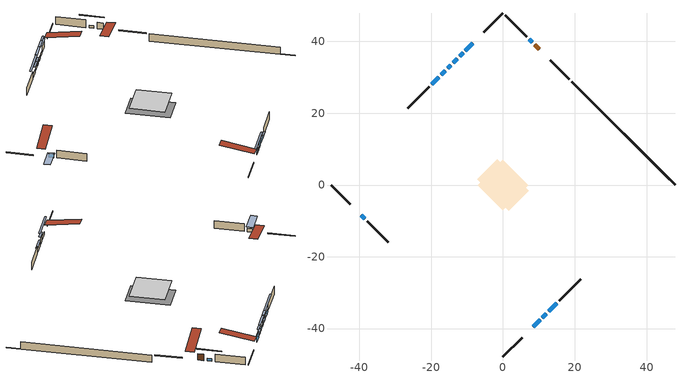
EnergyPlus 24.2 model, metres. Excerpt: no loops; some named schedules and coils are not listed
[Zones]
conditioned space
 floor adiabatic (AdiabaticFloorConstruction): -7,0 0,7 7,0 0,-7 z0.67
 floor foundation (Slab1 construction): -7.19,1.64 -1.64,7.19 7.19,-1.64 1.64,-7.19 z-1.66
 wall outside (RimJoist1 construction): 0,-47.93 5.39,-42.54 / -47.93,0 -42.54,-5.39 / 0,47.93 -5.39,42.54 / 18.5,29.43 13.11,34.83 z0.67:0.97
 wall outside (AdiabaticWallConstruction 1): 10.04,37.89 8.85,39.09 z0.67:2.7
 wall outside (AdiabaticWallConstruction): -8.46,39.47 -10.45,37.48 z0.67:2.52; -11.11,36.82 -12.04,35.89 / -12.7,35.23 -13.85,34.08 / 8.46,-39.47 10.33,-37.6 / 8.19,39.74 7.26,40.68 / -17.9,30.03 -19.9,28.03 z0.67:1.56; -14.51,33.43 -15.44,32.49 / -16.1,31.83 -17.25,30.68 / 12.72,-35.21 15.02,-32.91 z0.67:1.69; 10.98,-36.95 12.06,-35.87 z0.67:2.8; -39.47,-8.46 -38.54,-9.39 z0.67:1.84
 wall outside (Wall1 construction): 15.67,-32.26 21.61,-26.32 / -37.88,-10.05 -31.94,-15.99 / -20.55,27.38 -26.5,21.44 / 6.6,41.33 0.66,47.27 z0.67:3.11
 wall foundation (FoundationWall1 construction): 19.16,28.77,-1.66 19.16,28.77,0.67 45.05,2.88,0.67 45.05,2.88,-1.46 47.93,0,-1.46 47.93,0,-1.66
 window (WindowConstruction): -8.46,39.47 -10.45,37.48 z0.67:2.52
 window (WindowConstruction 8): -11.11,36.82 -12.04,35.89 z0.67:1.56
 window (WindowConstruction 9): -12.7,35.23 -13.85,34.08 z0.67:1.56
 window (WindowConstruction 10): 8.46,-39.47 10.33,-37.6 z0.67:1.56
 window (WindowConstruction 1): -14.51,33.42 -15.44,32.49 z0.67:1.68
 window (WindowConstruction 2): -16.1,31.83 -17.25,30.69 z0.67:1.68
 window (WindowConstruction 3): 10.98,-36.95 12.06,-35.87 z0.67:2.8
 window (WindowConstruction 4): 12.72,-35.21 15.02,-32.92 z0.67:1.68
 window (WindowConstruction 5): -39.47,-8.46 -38.54,-9.39 z0.67:1.84
 window (WindowConstruction 6): 8.19,39.74 7.26,40.67 z0.67:1.56
 window (WindowConstruction 7): -17.9,30.03 -19.9,28.03 z0.67:1.56
 door (Door): 10.04,37.89 8.85,39.08 z0.67:2.7
 ceiling adiabatic (AdiabaticFloorConstruction): 0,-7 7,0 0,7 -7,0 z0.67
 roof outside (Roof1 construction): 7.8,-40.13,3.11 0.89,-33.21,4.74 -0.86,-34.97,4.74 6.05,-41.88,3.11; -40.13,-7.8,3.11 -33.21,-0.89,4.74 -34.97,0.86,4.74 -41.88,-6.05,3.11; -7.8,40.13,3.11 -0.89,33.21,4.74 0.86,34.97,4.74 -6.05,41.88,3.11; 10.7,37.23,3.11 3.78,30.32,4.74 5.54,28.57,4.74 12.45,35.48,3.11
shading: -10.78,37.15 -8.14,39.8 -8.46,40.12 -11.11,37.48 z2.98; -14.14,33.79 -9.01,38.92 -9.34,39.24 -14.47,34.11 z4.53; -15.95,31.98 -10.6,37.33 -10.93,37.65 -16.27,32.31 z4.53; 12.43,-35.51 6.36,-41.57 6.69,-41.9 12.75,-35.83 z4.53; -15.77,32.17 -14.18,33.75 -14.51,34.08 -16.09,32.49 z2.15; -17.57,30.36 -15.77,32.16 -16.1,32.49 -17.9,30.69 z2.15; 12.39,-35.54 10.66,-37.27 10.98,-37.6 12.71,-35.87 z3.26; 15.34,-32.59 12.39,-35.54 12.72,-35.86 15.67,-32.92 z2.15; -38.33,-9.6 -39.68,-8.25 -43.99,-12.56 -42.64,-13.92 z2.14; 5.26,42.67 10.18,37.75 10.51,38.07 5.59,42.99 z4.38; -22,25.94 -15.8,32.13 -16.13,32.45 -22.32,26.26 z4.53
[Building]
Building 1: Terrain=Suburbs
[Site:Location]
Mont Joli AP_QC: Latitude {deg}=48.61; Longitude {deg}=-68.21; Time Zone {hr}=-5; Elevation {m}=52; Keep Site Location Information=Yes
[Site:GroundTemperature:Shallow]
-0.843868, -3.04892, -3.2255, -2.1791, 2.02165, 6.20283, 9.82768, 12.1239, 12.319, 10.4514, 6.91898, 2.86606
[Site:WaterMainsTemperature]
Calculation Method=Schedule; Temperature Schedule=mains temperature schedule
[Material] Roughness=Rough; Thermal Absorptance=0.9
Name | Thickness {m} | Conductivity {W/m-K} | Density {kg/m3} | Specific Heat {J/kg-K} | Solar Absorptance | Visible Absorptance
asphalt or fiberglass shingles | 0.00635 | 0.162714 | 1121.4 | 1465.45 | 0.4 | 0.4
concrete 4.0 in. | 0.1016 | 1.803125 | 2242.8 | 837.4 | 0.7 | 0.7
concrete 8.0 in. | 0.2032 | 1.803125 | 2242.8 | 837.4 | 0.7 | 0.7
door material | 0.04445 | 0.0451087 | 512.64 | 1214.23 | 0.7 | 0.7
exterior vertical ins | 0.00208758 | 0.029427 | 32.04 | 1214.23 | 0.7 | 0.7
floor covering | 0.0127 | 0.0433444 | 54.468 | 1339.84 | 0.6 | 0.6
floor rigid ins; wall rigid ins | 0.512978 | 0.029427 | 32.04 | 1214.23 | 0.7 | 0.7
floor stud and cavity | 0.1397 | 1.75129 | 37.0049 | 1207.88 | 0.7 | 0.7
furniture material conditioned space 1 | 0.1524 | 0.115458 | 640.8 | 1214.23 | 0.6 | 0.6
gypsum board | 0.0127 | 0.160291 | 801 | 837.4 | 0.6 | 0.6
gypsum board 1 | 0.0127 | 0.160291 | 801 | 837.4 | 0.7 | 0.7
osb sheathing 0.5 in. | 0.0127 | 0.115458 | 512.64 | 1214.23 | 0.7 | 0.7
osb sheathing 0.75 in. | 0.01905 | 0.115458 | 512.64 | 1214.23 | 0.7 | 0.7
osb sheathing 2.0 in. | 0.0508 | 0.115458 | 512.64 | 1214.23 | 0.7 | 0.7
rim joist rigid ins | 0.051816 | 0.029427 | 32.04 | 1214.23 | 0.7 | 0.7
rim joist stud and cavity | 0.0508 | 0.0346513 | 125.044 | 1163.47 | 0.6 | 0.6
roof rigid ins | 0.103632 | 0.029427 | 32.04 | 1214.23 | 0.7 | 0.7
roof stud and cavity | 0.2032 | 0.289179 | 78.34581 | 1123.46 | 0.7 | 0.7
wall stud and cavity | 0.1397 | 0.0728542 | 139.0536 | 1170.24 | 0.7 | 0.7
wall stud and cavity 1 | 0.0889 | 0.380278 | 52.3479 | 1209.89 | 0.7 | 0.7
wall stud and cavity 2 | 0.0889 | 0.391764 | 83.0341 | 1211.67 | 0.7 | 0.7
wood siding | 0.0254 | 0.102417 | 544.68 | 1172.36 | 0.4 | 0.4
wood siding 1; wood siding 2; wood siding 3 | 0.0254 | 0.102417 | 544.68 | 1172.36 | 0.7 | 0.7
[WindowMaterial:SimpleGlazingSystem]
Name | U-Factor {W/m2-K} | Solar Heat Gain Coefficient
WindowMaterial | 2.79698 | 0.67
WindowMaterial 1 | 2.78449 | 0.59
WindowMaterial 2 | 2.78619 | 0.6
WindowMaterial 3 | 2.79414 | 0.65
WindowMaterial 4 | 2.78222 | 0.58
WindowMaterial 5 | 2.78847 | 0.61
[Construction]
AdiabaticFloorConstruction: floor stud and cavity, floor rigid ins, osb sheathing 0.75 in., floor covering
AdiabaticWallConstruction: wood siding 2, wall rigid ins, wall stud and cavity 1, gypsum board
AdiabaticWallConstruction 1: wood siding 3, wall rigid ins, wall stud and cavity 1, gypsum board
Door: door material
FoundationWall1 construction: concrete 8.0 in., gypsum board 1
furniture construction conditioned space 1: furniture material conditioned space 1
PartitionWallConstruction: gypsum board, wall stud and cavity 2, gypsum board
RimJoist1 construction: wood siding 1, rim joist rigid ins, osb sheathing 2.0 in., rim joist stud and cavity
Roof1 construction: asphalt or fiberglass shingles, roof rigid ins, osb sheathing 0.75 in., roof stud and cavity, gypsum board
Slab1 construction: concrete 4.0 in.
Wall1 construction: wood siding, osb sheathing 0.5 in., wall stud and cavity, gypsum board
WindowConstruction: WindowMaterial
WindowConstruction 1; WindowConstruction 9: WindowMaterial 1
WindowConstruction 10; WindowConstruction 6; WindowConstruction 8: WindowMaterial 4
WindowConstruction 2; WindowConstruction 4; WindowConstruction 5: WindowMaterial 2
WindowConstruction 3: WindowMaterial 3
WindowConstruction 7: WindowMaterial 5
[Zone]
conditioned space: Multiplier=1; Volume {m3}=496.8; Part of Total Floor Area=Yes
[Space]
conditioned space 1: Zone=conditioned space; Volume {m3}=496.8
[SurfaceProperty:ExposedFoundationPerimeter]
Slab1: Exposed Perimeter Calculation Method=TotalExposedPerimeter; Total Exposed Perimeter {m}=40.692
[InternalMass] Zone or ZoneList=conditioned space; Space or SpaceList=conditioned space 1
Name | Construction | Surface Area {m2}
furniture mass conditioned space 1 | furniture construction conditioned space 1 | 78.48
partition wall mass | PartitionWallConstruction | 196.2
[Lights]
interior lighting: Zone or ZoneList or Space or SpaceList=conditioned space 1; Schedule=interior lighting schedule; Design Level Calculation Method=LightingLevel; Lighting Level {W}=343.2; Return Air Fraction=0; Fraction Radiant=0.6; Fraction Visible=0.2; Fraction Replaceable=1
[People]
occupants: Zone or ZoneList or Space or SpaceList=conditioned space 1; Number of People Schedule=occupants schedule; Number of People Calculation Method=People; Number of People=3; Fraction Radiant=0.314171; Sensible Heat Fraction=0.56303; Activity Level Schedule=occupants activity schedule; Carbon Dioxide Generation Rate {m3/s-W}=0; Enable ASHRAE 55 Comfort Warnings=No; Mean Radiant Temperature Calculation Type=EnclosureAveraged
[ElectricEquipment] Zone or ZoneList or Space or SpaceList=conditioned space 1; Design Level Calculation Method=EquipmentLevel
Name | Schedule | Design Level {W} | Fraction Latent | Fraction Radiant | Fraction Lost
clothes dryer | clothes dryer schedule | 140.772 | 0.015 | 0.081 | 0.85
clothes washer | clothes washer schedule | 32.1985 | 0.03 | 0.162 | 0.7
cooking range | cooking range schedule | 215.147 | 0.08 | 0.432 | 0.2
dishwasher | dishwasher schedule | 66.8632 | 0.3 | 0.18 | 0.4
fridge | fridge schedule | 72.9452 | 0 | 0.6 | 0
mech vent house fan | mech vent house fan schedule | 0.95 | 0 | 0 | 1
mech vent house fan cfis | mech vent house fan cfis schedule | 0 | 0 | 0 | 0
mech vent range fan 0 | mech vent range fan 0 schedule | 57 | 0 | 0 | 1
misc plug loads | misc plug loads schedule | 494.7 | 0.045 | 0.513 | 0.1
whole house fan | Always On Discrete | 0 | 0 | 0 | 1
[OtherEquipment] Zone or ZoneList or Space or SpaceList=conditioned space 1; Design Level Calculation Method=EquipmentLevel
Name | Fuel Type | Schedule | Design Level {W} | Fraction Latent | Fraction Radiant | Fraction Lost
clothes dryer 1 | Electricity | clothes dryer schedule | 0 | 0.015 | 0.081 | 0.85
cooking range 1 | Electricity | cooking range schedule | 0 | 0.08 | 0.432 | 0.2
general water use latent | None | general water use schedule | 62.594 | 1 | 0 | 0
general water use sensible | None | general water use schedule | -61.6891 | 0 | 0.6 | 0
mech vent house fan latent load | None | Always On Discrete | 0 | 1 | 0 | 0
mech vent house fan sensible load | None | Always On Discrete | 0 | 0 | 0 | 0
water heater energy adjustment1 | Electricity | Always On Discrete | 0.01 | 0 | 0 | 1
[ZoneInfiltration:DesignFlowRate] Zone or ZoneList or Space or SpaceList=conditioned space 1; Schedule=Always On Discrete; Design Flow Rate Calculation Method=Flow/Zone; Design Flow Rate {m3/s}=0
infil flow; natural vent flow; whole house fan flow
[ZoneControl:Thermostat]
conditioned space Thermostat: Zone or ZoneList=conditioned space; Control Type Schedule=conditioned space Thermostat Schedule; Control 1=conditioned space temperature setpoint; Temperature Difference Between Cutout And Setpoint {deltaC}=0
[ThermostatSetpoint:DualSetpoint]
conditioned space temperature setpoint: Heating Setpoint Temperature Schedule=heating setpoint; Cooling Setpoint Temperature Schedule=cooling setpoint
[AirLoopHVAC:UnitarySystem]
unit heater unitary system: Control Type=Load; Controlling Zone or Thermostat Location=conditioned space; Dehumidification Control Type=None; Availability Schedule=Always On Discrete; Supply Fan=unit heater supply fan; Fan Placement=BlowThrough; Supply Air Fan Operating Mode Schedule=unit heater auto fan schedule; Heating Coil=unit heater htg coil; DX Heating Coil Sizing Ratio=1; Use DOAS DX Cooling Coil=No; Minimum Supply Air Temperature {C}=2; Latent Load Control=SensibleOnlyLoadControl; Cooling Supply Air Flow Rate Method=None; Heating Supply Air Flow Rate Method=SupplyAirFlowRate; Heating Supply Air Flow Rate {m3/s}=0.00141584; No Load Supply Air Flow Rate Method=SupplyAirFlowRate; No Load Supply Air Flow Rate {m3/s}=0; No Load Supply Air Flow Rate Control Set To Low Speed=Yes; Maximum Supply Air Temperature {C}=48.8889; Maximum Outdoor Dry-Bulb Temperature for Supplemental Heater Operation {C}=21; Ancillary On-Cycle Electric Power {W}=0; Ancillary Off-Cycle Electric Power {W}=0
[Zone equipment]
conditioned space: electric baseboard, unit heater unitary system
[Foundation:Kiva]
Foundation Kiva 1: Initial Indoor Air Temperature {C}=18; Wall Height Above Grade {m}=0.670011; Wall Depth Below Slab {m}=0.2032; Custom Block Material Name 1=exterior vertical ins; Custom Block Depth 1 {m}=2.33001; Custom Block X Position 1 {m}=0.2159; Custom Block Z Position 1 {m}=0
[Foundation:Kiva:Settings]
Soil Conductivity {W/m-K}=0.849921; Soil Density {kg/m3}=1842.3; Soil Specific Heat {J/kg-K}=418.7; Ground Solar Absorptivity=0.9; Ground Thermal Absorptivity=0.9; Ground Surface Roughness {m}=0.03; Far-Field Width {m}=40; Deep-Ground Boundary Condition=ZeroFlux; Deep-Ground Depth {m}=40; Minimum Cell Dimension {m}=0.2; Maximum Cell Growth Coefficient=3; Simulation Timestep=Timestep
[Exterior:Lights]
exterior lighting: Schedule=exterior lighting schedule; Design Level {W}=75.6
[EnergyManagementSystem:Sensor] Output:Variable or Output:Meter Index Key=conditioned space
Name | Output:Variable or Output:Meter
conditioned_space_clg_unmet_s | Zone Cooling Setpoint Not Met Time
conditioned_space_htg_unmet_s | Zone Heating Setpoint Not Met Time
fridge_tin_s; tin_s; tin_s_1 | Zone Mean Air Temperature
tout_s | Zone Outdoor Air Drybulb Temperature
win_s | Zone Air Humidity Ratio
[Schedule:Week:Daily]
interior lighting schedule Week Rule - Jan1-Jan27: interior lighting schedule day, interior lighting schedule day, interior lighting schedule day, interior lighting schedule day, interior lighting schedule day, interior lighting schedule day, interior lighting schedule day, interior lighting schedule default day, interior lighting schedule default day, interior lighting schedule default day, interior lighting schedule default day, interior lighting schedule default day
interior lighting schedule Week Rule - Jan28-Feb3: interior lighting schedule day, interior lighting schedule day, interior lighting schedule day, interior lighting schedule day, interior lighting schedule day 1, interior lighting schedule day 1, interior lighting schedule day 1, interior lighting schedule default day, interior lighting schedule default day, interior lighting schedule default day, interior lighting schedule default day, interior lighting schedule default day
interior lighting schedule Week Rule - Feb4-Feb24: interior lighting schedule day 1, interior lighting schedule day 1, interior lighting schedule day 1, interior lighting schedule day 1, interior lighting schedule day 1, interior lighting schedule day 1, interior lighting schedule day 1, interior lighting schedule default day, interior lighting schedule default day, interior lighting schedule default day, interior lighting schedule default day, interior lighting schedule default day
interior lighting schedule Week Rule - Feb25-Mar3: interior lighting schedule day 1, interior lighting schedule day 1, interior lighting schedule day 1, interior lighting schedule day 1, interior lighting schedule day 2, interior lighting schedule day 2, interior lighting schedule day 2, interior lighting schedule default day, interior lighting schedule default day, interior lighting schedule default day, interior lighting schedule default day, interior lighting schedule default day
interior lighting schedule Week Rule - Mar4-Mar31: interior lighting schedule day 2, interior lighting schedule day 2, interior lighting schedule day 2, interior lighting schedule day 2, interior lighting schedule day 2, interior lighting schedule day 2, interior lighting schedule day 2, interior lighting schedule default day, interior lighting schedule default day, interior lighting schedule default day, interior lighting schedule default day, interior lighting schedule default day
interior lighting schedule Week Rule - Apr1-Apr28: interior lighting schedule day 3, interior lighting schedule day 3, interior lighting schedule day 3, interior lighting schedule day 3, interior lighting schedule day 3, interior lighting schedule day 3, interior lighting schedule day 3, interior lighting schedule default day, interior lighting schedule default day, interior lighting schedule default day, interior lighting schedule default day, interior lighting schedule default day
interior lighting schedule Week Rule - Apr29-May5: interior lighting schedule day 3, interior lighting schedule day 3, interior lighting schedule day 4, interior lighting schedule day 4, interior lighting schedule day 4, interior lighting schedule day 4, interior lighting schedule day 4, interior lighting schedule default day, interior lighting schedule default day, interior lighting schedule default day, interior lighting schedule default day, interior lighting schedule default day
interior lighting schedule Week Rule - May6-May26: interior lighting schedule day 4, interior lighting schedule day 4, interior lighting schedule day 4, interior lighting schedule day 4, interior lighting schedule day 4, interior lighting schedule day 4, interior lighting schedule day 4, interior lighting schedule default day, interior lighting schedule default day, interior lighting schedule default day, interior lighting schedule default day, interior lighting schedule default day
interior lighting schedule Week Rule - May27-Jun2: interior lighting schedule day 4, interior lighting schedule day 4, interior lighting schedule day 4, interior lighting schedule day 4, interior lighting schedule day 4, interior lighting schedule day 5, interior lighting schedule day 5, interior lighting schedule default day, interior lighting schedule default day, interior lighting schedule default day, interior lighting schedule default day, interior lighting schedule default day
interior lighting schedule Week Rule - Jun3-Jun30: interior lighting schedule day 5, interior lighting schedule day 5, interior lighting schedule day 5, interior lighting schedule day 5, interior lighting schedule day 5, interior lighting schedule day 5, interior lighting schedule day 5, interior lighting schedule default day, interior lighting schedule default day, interior lighting schedule default day, interior lighting schedule default day, interior lighting schedule default day
interior lighting schedule Week Rule - Jul1-Jul28: interior lighting schedule day 6, interior lighting schedule day 6, interior lighting schedule day 6, interior lighting schedule day 6, interior lighting schedule day 6, interior lighting schedule day 6, interior lighting schedule day 6, interior lighting schedule default day, interior lighting schedule default day, interior lighting schedule default day, interior lighting schedule default day, interior lighting schedule default day
interior lighting schedule Week Rule - Jul29-Aug4: interior lighting schedule day 6, interior lighting schedule day 6, interior lighting schedule day 6, interior lighting schedule day 7, interior lighting schedule day 7, interior lighting schedule day 7, interior lighting schedule day 7, interior lighting schedule default day, interior lighting schedule default day, interior lighting schedule default day, interior lighting schedule default day, interior lighting schedule default day
interior lighting schedule Week Rule - Aug5-Aug25: interior lighting schedule day 7, interior lighting schedule day 7, interior lighting schedule day 7, interior lighting schedule day 7, interior lighting schedule day 7, interior lighting schedule day 7, interior lighting schedule day 7, interior lighting schedule default day, interior lighting schedule default day, interior lighting schedule default day, interior lighting schedule default day, interior lighting schedule default day
interior lighting schedule Week Rule - Aug26-Sep1: interior lighting schedule day 7, interior lighting schedule day 7, interior lighting schedule day 7, interior lighting schedule day 7, interior lighting schedule day 7, interior lighting schedule day 7, interior lighting schedule day 8, interior lighting schedule default day, interior lighting schedule default day, interior lighting schedule default day, interior lighting schedule default day, interior lighting schedule default day
interior lighting schedule Week Rule - Sep2-Sep29: interior lighting schedule day 8, interior lighting schedule day 8, interior lighting schedule day 8, interior lighting schedule day 8, interior lighting schedule day 8, interior lighting schedule day 8, interior lighting schedule day 8, interior lighting schedule default day, interior lighting schedule default day, interior lighting schedule default day, interior lighting schedule default day, interior lighting schedule default day
interior lighting schedule Week Rule - Sep30-Oct6: interior lighting schedule day 8, interior lighting schedule day 9, interior lighting schedule day 9, interior lighting schedule day 9, interior lighting schedule day 9, interior lighting schedule day 9, interior lighting schedule day 9, interior lighting schedule default day, interior lighting schedule default day, interior lighting schedule default day, interior lighting schedule default day, interior lighting schedule default day
interior lighting schedule Week Rule - Oct7-Oct27: interior lighting schedule day 9, interior lighting schedule day 9, interior lighting schedule day 9, interior lighting schedule day 9, interior lighting schedule day 9, interior lighting schedule day 9, interior lighting schedule day 9, interior lighting schedule default day, interior lighting schedule default day, interior lighting schedule default day, interior lighting schedule default day, interior lighting schedule default day
interior lighting schedule Week Rule - Oct28-Nov3: interior lighting schedule day 9, interior lighting schedule day 9, interior lighting schedule day 9, interior lighting schedule day 9, interior lighting schedule day 10, interior lighting schedule day 10, interior lighting schedule day 10, interior lighting schedule default day, interior lighting schedule default day, interior lighting schedule default day, interior lighting schedule default day, interior lighting schedule default day
interior lighting schedule Week Rule - Nov4-Nov24: interior lighting schedule day 10, interior lighting schedule day 10, interior lighting schedule day 10, interior lighting schedule day 10, interior lighting schedule day 10, interior lighting schedule day 10, interior lighting schedule day 10, interior lighting schedule default day, interior lighting schedule default day, interior lighting schedule default day, interior lighting schedule default day, interior lighting schedule default day
interior lighting schedule Week Rule - Nov25-Dec1: interior lighting schedule day 10, interior lighting schedule day 10, interior lighting schedule day 10, interior lighting schedule day 10, interior lighting schedule day 10, interior lighting schedule day 10, interior lighting schedule day 11, interior lighting schedule default day, interior lighting schedule default day, interior lighting schedule default day, interior lighting schedule default day, interior lighting schedule default day
interior lighting schedule Week Rule - Dec2-Dec31: interior lighting schedule day 11, interior lighting schedule day 11, interior lighting schedule day 11, interior lighting schedule day 11, interior lighting schedule day 11, interior lighting schedule day 11, interior lighting schedule day 11, interior lighting schedule default day, interior lighting schedule default day, interior lighting schedule default day, interior lighting schedule default day, interior lighting schedule default day
occupants schedule Week Rule - Jan1-Dec31: occupants schedule day, occupants schedule day, occupants schedule day, occupants schedule day, occupants schedule day, occupants schedule day, occupants schedule day, occupants schedule default day, occupants schedule default day, occupants schedule default day, occupants schedule default day, occupants schedule default day
clothes dryer schedule Week Rule - Jan1-Dec31: clothes dryer schedule day, clothes dryer schedule day, clothes dryer schedule day, clothes dryer schedule day, clothes dryer schedule day, clothes dryer schedule day, clothes dryer schedule day, clothes dryer schedule default day, clothes dryer schedule default day, clothes dryer schedule default day, clothes dryer schedule default day, clothes dryer schedule default day
clothes washer schedule Week Rule - Jan1-Dec31: clothes washer schedule day, clothes washer schedule day, clothes washer schedule day, clothes washer schedule day, clothes washer schedule day, clothes washer schedule day, clothes washer schedule day, clothes washer schedule default day, clothes washer schedule default day, clothes washer schedule default day, clothes washer schedule default day, clothes washer schedule default day
cooking range schedule Week Rule - Jan1-Dec31: cooking range schedule day, cooking range schedule day, cooking range schedule day, cooking range schedule day, cooking range schedule day, cooking range schedule day, cooking range schedule day, cooking range schedule default day, cooking range schedule default day, cooking range schedule default day, cooking range schedule default day, cooking range schedule default day
dishwasher schedule Week Rule - Jan1-Dec31: dishwasher schedule day, dishwasher schedule day, dishwasher schedule day, dishwasher schedule day, dishwasher schedule day, dishwasher schedule day, dishwasher schedule day, dishwasher schedule default day, dishwasher schedule default day, dishwasher schedule default day, dishwasher schedule default day, dishwasher schedule default day
mech vent range fan 0 schedule Week Rule - Jan1-Dec31: mech vent range fan 0 schedule day, mech vent range fan 0 schedule day, mech vent range fan 0 schedule day, mech vent range fan 0 schedule day, mech vent range fan 0 schedule day, mech vent range fan 0 schedule day, mech vent range fan 0 schedule day, mech vent range fan 0 schedule default day, mech vent range fan 0 schedule default day, mech vent range fan 0 schedule default day, mech vent range fan 0 schedule default day, mech vent range fan 0 schedule default day
misc plug loads schedule Week Rule - Jan1-Dec31: misc plug loads schedule day, misc plug loads schedule day, misc plug loads schedule day, misc plug loads schedule day, misc plug loads schedule day, misc plug loads schedule day, misc plug loads schedule day, misc plug loads schedule default day, misc plug loads schedule default day, misc plug loads schedule default day, misc plug loads schedule default day, misc plug loads schedule default day
general water use schedule Week Rule - Jan1-Dec31: general water use schedule day, general water use schedule day, general water use schedule day, general water use schedule day, general water use schedule day, general water use schedule day, general water use schedule day, general water use schedule default day, general water use schedule default day, general water use schedule default day, general water use schedule default day, general water use schedule default day
exterior lighting schedule Week Rule - Jan1-Jan27: exterior lighting schedule day, exterior lighting schedule day, exterior lighting schedule day, exterior lighting schedule day, exterior lighting schedule day, exterior lighting schedule day, exterior lighting schedule day, exterior lighting schedule default day, exterior lighting schedule default day, exterior lighting schedule default day, exterior lighting schedule default day, exterior lighting schedule default day
exterior lighting schedule Week Rule - Jan28-Feb3: exterior lighting schedule day, exterior lighting schedule day, exterior lighting schedule day, exterior lighting schedule day, exterior lighting schedule day 1, exterior lighting schedule day 1, exterior lighting schedule day 1, exterior lighting schedule default day, exterior lighting schedule default day, exterior lighting schedule default day, exterior lighting schedule default day, exterior lighting schedule default day
exterior lighting schedule Week Rule - Feb4-Feb24: exterior lighting schedule day 1, exterior lighting schedule day 1, exterior lighting schedule day 1, exterior lighting schedule day 1, exterior lighting schedule day 1, exterior lighting schedule day 1, exterior lighting schedule day 1, exterior lighting schedule default day, exterior lighting schedule default day, exterior lighting schedule default day, exterior lighting schedule default day, exterior lighting schedule default day
exterior lighting schedule Week Rule - Feb25-Mar3: exterior lighting schedule day 1, exterior lighting schedule day 1, exterior lighting schedule day 1, exterior lighting schedule day 1, exterior lighting schedule day 2, exterior lighting schedule day 2, exterior lighting schedule day 2, exterior lighting schedule default day, exterior lighting schedule default day, exterior lighting schedule default day, exterior lighting schedule default day, exterior lighting schedule default day
exterior lighting schedule Week Rule - Mar4-Mar31: exterior lighting schedule day 2, exterior lighting schedule day 2, exterior lighting schedule day 2, exterior lighting schedule day 2, exterior lighting schedule day 2, exterior lighting schedule day 2, exterior lighting schedule day 2, exterior lighting schedule default day, exterior lighting schedule default day, exterior lighting schedule default day, exterior lighting schedule default day, exterior lighting schedule default day
exterior lighting schedule Week Rule - Apr1-Apr28: exterior lighting schedule day 3, exterior lighting schedule day 3, exterior lighting schedule day 3, exterior lighting schedule day 3, exterior lighting schedule day 3, exterior lighting schedule day 3, exterior lighting schedule day 3, exterior lighting schedule default day, exterior lighting schedule default day, exterior lighting schedule default day, exterior lighting schedule default day, exterior lighting schedule default day
exterior lighting schedule Week Rule - Apr29-May5: exterior lighting schedule day 3, exterior lighting schedule day 3, exterior lighting schedule day 4, exterior lighting schedule day 4, exterior lighting schedule day 4, exterior lighting schedule day 4, exterior lighting schedule day 4, exterior lighting schedule default day, exterior lighting schedule default day, exterior lighting schedule default day, exterior lighting schedule default day, exterior lighting schedule default day
exterior lighting schedule Week Rule - May6-May26: exterior lighting schedule day 4, exterior lighting schedule day 4, exterior lighting schedule day 4, exterior lighting schedule day 4, exterior lighting schedule day 4, exterior lighting schedule day 4, exterior lighting schedule day 4, exterior lighting schedule default day, exterior lighting schedule default day, exterior lighting schedule default day, exterior lighting schedule default day, exterior lighting schedule default day
exterior lighting schedule Week Rule - May27-Jun2: exterior lighting schedule day 4, exterior lighting schedule day 4, exterior lighting schedule day 4, exterior lighting schedule day 4, exterior lighting schedule day 4, exterior lighting schedule day 5, exterior lighting schedule day 5, exterior lighting schedule default day, exterior lighting schedule default day, exterior lighting schedule default day, exterior lighting schedule default day, exterior lighting schedule default day
exterior lighting schedule Week Rule - Jun3-Jun30: exterior lighting schedule day 5, exterior lighting schedule day 5, exterior lighting schedule day 5, exterior lighting schedule day 5, exterior lighting schedule day 5, exterior lighting schedule day 5, exterior lighting schedule day 5, exterior lighting schedule default day, exterior lighting schedule default day, exterior lighting schedule default day, exterior lighting schedule default day, exterior lighting schedule default day
exterior lighting schedule Week Rule - Jul1-Jul28: exterior lighting schedule day 6, exterior lighting schedule day 6, exterior lighting schedule day 6, exterior lighting schedule day 6, exterior lighting schedule day 6, exterior lighting schedule day 6, exterior lighting schedule day 6, exterior lighting schedule default day, exterior lighting schedule default day, exterior lighting schedule default day, exterior lighting schedule default day, exterior lighting schedule default day
exterior lighting schedule Week Rule - Jul29-Aug4: exterior lighting schedule day 6, exterior lighting schedule day 6, exterior lighting schedule day 6, exterior lighting schedule day 7, exterior lighting schedule day 7, exterior lighting schedule day 7, exterior lighting schedule day 7, exterior lighting schedule default day, exterior lighting schedule default day, exterior lighting schedule default day, exterior lighting schedule default day, exterior lighting schedule default day
exterior lighting schedule Week Rule - Aug5-Aug25: exterior lighting schedule day 7, exterior lighting schedule day 7, exterior lighting schedule day 7, exterior lighting schedule day 7, exterior lighting schedule day 7, exterior lighting schedule day 7, exterior lighting schedule day 7, exterior lighting schedule default day, exterior lighting schedule default day, exterior lighting schedule default day, exterior lighting schedule default day, exterior lighting schedule default day
exterior lighting schedule Week Rule - Aug26-Sep1: exterior lighting schedule day 7, exterior lighting schedule day 7, exterior lighting schedule day 7, exterior lighting schedule day 7, exterior lighting schedule day 7, exterior lighting schedule day 7, exterior lighting schedule day 8, exterior lighting schedule default day, exterior lighting schedule default day, exterior lighting schedule default day, exterior lighting schedule default day, exterior lighting schedule default day
exterior lighting schedule Week Rule - Sep2-Sep29: exterior lighting schedule day 8, exterior lighting schedule day 8, exterior lighting schedule day 8, exterior lighting schedule day 8, exterior lighting schedule day 8, exterior lighting schedule day 8, exterior lighting schedule day 8, exterior lighting schedule default day, exterior lighting schedule default day, exterior lighting schedule default day, exterior lighting schedule default day, exterior lighting schedule default day
exterior lighting schedule Week Rule - Sep30-Oct6: exterior lighting schedule day 8, exterior lighting schedule day 9, exterior lighting schedule day 9, exterior lighting schedule day 9, exterior lighting schedule day 9, exterior lighting schedule day 9, exterior lighting schedule day 9, exterior lighting schedule default day, exterior lighting schedule default day, exterior lighting schedule default day, exterior lighting schedule default day, exterior lighting schedule default day
exterior lighting schedule Week Rule - Oct7-Oct27: exterior lighting schedule day 9, exterior lighting schedule day 9, exterior lighting schedule day 9, exterior lighting schedule day 9, exterior lighting schedule day 9, exterior lighting schedule day 9, exterior lighting schedule day 9, exterior lighting schedule default day, exterior lighting schedule default day, exterior lighting schedule default day, exterior lighting schedule default day, exterior lighting schedule default day
exterior lighting schedule Week Rule - Oct28-Nov3: exterior lighting schedule day 9, exterior lighting schedule day 9, exterior lighting schedule day 9, exterior lighting schedule day 9, exterior lighting schedule day 10, exterior lighting schedule day 10, exterior lighting schedule day 10, exterior lighting schedule default day, exterior lighting schedule default day, exterior lighting schedule default day, exterior lighting schedule default day, exterior lighting schedule default day
exterior lighting schedule Week Rule - Nov4-Nov24: exterior lighting schedule day 10, exterior lighting schedule day 10, exterior lighting schedule day 10, exterior lighting schedule day 10, exterior lighting schedule day 10, exterior lighting schedule day 10, exterior lighting schedule day 10, exterior lighting schedule default day, exterior lighting schedule default day, exterior lighting schedule default day, exterior lighting schedule default day, exterior lighting schedule default day
exterior lighting schedule Week Rule - Nov25-Dec1: exterior lighting schedule day 10, exterior lighting schedule day 10, exterior lighting schedule day 10, exterior lighting schedule day 10, exterior lighting schedule day 10, exterior lighting schedule day 10, exterior lighting schedule day 11, exterior lighting schedule default day, exterior lighting schedule default day, exterior lighting schedule default day, exterior lighting schedule default day, exterior lighting schedule default day
exterior lighting schedule Week Rule - Dec2-Dec31: exterior lighting schedule day 11, exterior lighting schedule day 11, exterior lighting schedule day 11, exterior lighting schedule day 11, exterior lighting schedule day 11, exterior lighting schedule day 11, exterior lighting schedule day 11, exterior lighting schedule default day, exterior lighting schedule default day, exterior lighting schedule default day, exterior lighting schedule default day, exterior lighting schedule default day
[Schedule:Year]
interior lighting schedule: interior lighting schedule Week Rule - Jan1-Jan27, 1, 1, 1, 27, interior lighting schedule Week Rule - Jan28-Feb3, 1, 28, 2, 3, interior lighting schedule Week Rule - Feb4-Feb24, 2, 4, 2, 24, interior lighting schedule Week Rule - Feb25-Mar3, 2, 25, 3, 3, interior lighting schedule Week Rule - Mar4-Mar31, 3, 4, 3, 31, interior lighting schedule Week Rule - Apr1-Apr28, 4, 1, 4, 28, interior lighting schedule Week Rule - Apr29-May5, 4, 29, 5, 5, interior lighting schedule Week Rule - May6-May26, 5, 6, 5, 26, interior lighting schedule Week Rule - May27-Jun2, 5, 27, 6, 2, interior lighting schedule Week Rule - Jun3-Jun30, 6, 3, 6, 30, interior lighting schedule Week Rule - Jul1-Jul28, 7, 1, 7, 28, interior lighting schedule Week Rule - Jul29-Aug4, 7, 29, 8, 4, interior lighting schedule Week Rule - Aug5-Aug25, 8, 5, 8, 25, interior lighting schedule Week Rule - Aug26-Sep1, 8, 26, 9, 1, interior lighting schedule Week Rule - Sep2-Sep29, 9, 2, 9, 29, interior lighting schedule Week Rule - Sep30-Oct6, 9, 30, 10, 6, interior lighting schedule Week Rule - Oct7-Oct27, 10, 7, 10, 27, interior lighting schedule Week Rule - Oct28-Nov3, 10, 28, 11, 3, interior lighting schedule Week Rule - Nov4-Nov24, 11, 4, 11, 24, interior lighting schedule Week Rule - Nov25-Dec1, 11, 25, 12, 1, interior lighting schedule Week Rule - Dec2-Dec31, 12, 2, 12, 31
occupants schedule: occupants schedule Week Rule - Jan1-Dec31, 1, 1, 12, 31
clothes dryer schedule: clothes dryer schedule Week Rule - Jan1-Dec31, 1, 1, 12, 31
clothes washer schedule: clothes washer schedule Week Rule - Jan1-Dec31, 1, 1, 12, 31
cooking range schedule: cooking range schedule Week Rule - Jan1-Dec31, 1, 1, 12, 31
dishwasher schedule: dishwasher schedule Week Rule - Jan1-Dec31, 1, 1, 12, 31
mech vent range fan 0 schedule: mech vent range fan 0 schedule Week Rule - Jan1-Dec31, 1, 1, 12, 31
misc plug loads schedule: misc plug loads schedule Week Rule - Jan1-Dec31, 1, 1, 12, 31
general water use schedule: general water use schedule Week Rule - Jan1-Dec31, 1, 1, 12, 31
heating setpoint: heating setpoint Week Rule - Jan1-Dec31, 1, 1, 12, 31
cooling setpoint: cooling setpoint Week Rule - Jan1-Dec31, 1, 1, 12, 31
exterior lighting schedule: exterior lighting schedule Week Rule - Jan1-Jan27, 1, 1, 1, 27, exterior lighting schedule Week Rule - Jan28-Feb3, 1, 28, 2, 3, exterior lighting schedule Week Rule - Feb4-Feb24, 2, 4, 2, 24, exterior lighting schedule Week Rule - Feb25-Mar3, 2, 25, 3, 3, exterior lighting schedule Week Rule - Mar4-Mar31, 3, 4, 3, 31, exterior lighting schedule Week Rule - Apr1-Apr28, 4, 1, 4, 28, exterior lighting schedule Week Rule - Apr29-May5, 4, 29, 5, 5, exterior lighting schedule Week Rule - May6-May26, 5, 6, 5, 26, exterior lighting schedule Week Rule - May27-Jun2, 5, 27, 6, 2, exterior lighting schedule Week Rule - Jun3-Jun30, 6, 3, 6, 30, exterior lighting schedule Week Rule - Jul1-Jul28, 7, 1, 7, 28, exterior lighting schedule Week Rule - Jul29-Aug4, 7, 29, 8, 4, exterior lighting schedule Week Rule - Aug5-Aug25, 8, 5, 8, 25, exterior lighting schedule Week Rule - Aug26-Sep1, 8, 26, 9, 1, exterior lighting schedule Week Rule - Sep2-Sep29, 9, 2, 9, 29, exterior lighting schedule Week Rule - Sep30-Oct6, 9, 30, 10, 6, exterior lighting schedule Week Rule - Oct7-Oct27, 10, 7, 10, 27, exterior lighting schedule Week Rule - Oct28-Nov3, 10, 28, 11, 3, exterior lighting schedule Week Rule - Nov4-Nov24, 11, 4, 11, 24, exterior lighting schedule Week Rule - Nov25-Dec1, 11, 25, 12, 1, exterior lighting schedule Week Rule - Dec2-Dec31, 12, 2, 12, 31
[Schedule:Constant]
Name | Hourly Value
occupants activity schedule | 117.228
fridge schedule; unit heater auto fan schedule | 0
mech vent house fan schedule; mech vent house fan cfis schedule; Always On Discrete | 1
[Schedule:Compact]
conditioned space Thermostat Schedule: Through: 12/31, For: AllDays, Until: 24:00, 4
mains temperature schedule: Through: 01/01, For: AllDays, Until: 24:00, 4.55833, Through: 01/02, For: AllDays, Until: 24:00, 4.48833, Through: 01/03, For: AllDays, Until: 24:00, 4.41944, Through: 01/04, For: AllDays, Until: 24:00, 4.35111, Through: 01/05, For: AllDays, Until: 24:00, 4.28389, Through: 01/06, For: AllDays, Until: 24:00, 4.21778, Through: 01/07, For: AllDays, Until: 24:00, 4.15278, Through: 01/08, For: AllDays, Until: 24:00, 4.08889, Through: 01/09, For: AllDays, Until: 24:00, 4.02611, Through: 01/10, For: AllDays, Until: 24:00, 3.96444, Through: 01/11, For: AllDays, Until: 24:00, 3.90333, Through: 01/12, For: AllDays, Until: 24:00, 3.84389, Through: 01/13, For: AllDays, Until: 24:00, 3.78556, Through: 01/14, For: AllDays, Until: 24:00, 3.72833, Through: 01/15, For: AllDays, Until: 24:00, 3.67222, Through: 01/16, For: AllDays, Until: 24:00, 3.61722, Through: 01/17, For: AllDays, Until: 24:00, 3.56333, Through: 01/18, For: AllDays, Until: 24:00, 3.51111, Through: 01/19, For: AllDays, Until: 24:00, 3.46, Through: 01/20, For: AllDays, Until: 24:00, 3.41, Through: 01/21, For: AllDays, Until: 24:00, 3.36111, Through: 01/22, For: AllDays, Until: 24:00, 3.31389, Through: 01/23, For: AllDays, Until: 24:00, 3.26778, Through: 01/24, For: AllDays, Until: 24:00, 3.22278, Through: 01/25, For: AllDays, Until: 24:00, 3.17944, Through: 01/26, For: AllDays, Until: 24:00, 3.13722, Through: 01/27, For: AllDays, Until: 24:00, 3.09667, Through: 01/28, For: AllDays, Until: 24:00, 3.05722, Through: 01/29, For: AllDays, Until: 24:00, 3.01944, Through: 01/30, For: AllDays, Until: 24:00, 2.98278, Through: 01/31, For: AllDays, Until: 24:00, 2.94778, Through: 02/01, For: AllDays, Until: 24:00, 2.91389, Through: 02/02, For: AllDays, Until: 24:00, 2.88167, Through: 02/03, For: AllDays, Until: 24:00, 2.85056, Through: 02/04, For: AllDays, Until: 24:00, 2.82111, Through: 02/05, For: AllDays, Until: 24:00, 2.79278, Through: 02/06, For: AllDays, Until: 24:00, 2.76667, Through: 02/07, For: AllDays, Until: 24:00, 2.74111, Through: 02/08, For: AllDays, Until: 24:00, 2.71778, Through: 02/09, For: AllDays, Until: 24:00, 2.69556, Through: 02/10, For: AllDays, Until: 24:00, 2.675, Through: 02/11, For: AllDays, Until: 24:00, 2.65556, Through: 02/12, For: AllDays, Until: 24:00, 2.63833, Through: 02/13, For: AllDays, Until: 24:00, 2.62222, Through: 02/14, For: AllDays, Until: 24:00, 2.60722, Through: 02/15, For: AllDays, Until: 24:00, 2.59389, Through: 02/16, For: AllDays, Until: 24:00, 2.58278, Through: 02/17, For: AllDays, Until: 24:00, 2.57222, Through: 02/18, For: AllDays, Until: 24:00, 2.56389, Through: 02/19, For: AllDays, Until: 24:00, 2.55667, Through: 02/20, For: AllDays, Until: 24:00, 2.55111, Through: 02/21, For: AllDays, Until: 24:00, 2.54722, Through: 02/22, For: AllDays, Until: 24:00, 2.545, Through: 02/23, For: AllDays, Until: 24:00, 2.54389, Through: 02/24, For: AllDays, Until: 24:00, 2.54444, Through: 02/25, For: AllDays, Until: 24:00, 2.54667, Through: 02/26, For: AllDays, Until: 24:00, 2.55056, Through: 02/27, For: AllDays, Until: 24:00, 2.55556, Through: 02/28, For: AllDays, Until: 24:00, 2.56222, Through: 03/01, For: AllDays, Until: 24:00, 2.57056, Through: 03/02, For: AllDays, Until: 24:00, 2.58, Through: 03/03, For: AllDays, Until: 24:00, 2.59167, Through: 03/04, For: AllDays, Until: 24:00, 2.60444, Through: 03/05, For: AllDays, Until: 24:00, 2.61889, Through: 03/06, For: AllDays, Until: 24:00, 2.63444, Through: 03/07, For: AllDays, Until: 24:00, 2.65167, Through: 03/08, For: AllDays, Until: 24:00, 2.67056, Through: 03/09, For: AllDays, Until: 24:00, 2.69111, Through: 03/10, For: AllDays, Until: 24:00, 2.71278, Through: 03/11, For: AllDays, Until: 24:00, 2.73611, Through: 03/12, For: AllDays, Until: 24:00, 2.76111, Through: 03/13, For: AllDays, Until: 24:00, 2.78722, Through: 03/14, For: AllDays, Until: 24:00, 2.815, Through: 03/15, For: AllDays, Until: 24:00, 2.84389, Through: 03/16, For: AllDays, Until: 24:00, 2.87444, Through: 03/17, For: AllDays, Until: 24:00, 2.90667, Through: 03/18, For: AllDays, Until: 24:00, 2.94, Through: 03/19, For: AllDays, Until: 24:00, 2.975, Through: 03/20, For: AllDays, Until: 24:00, 3.01111, Through: 03/21, For: AllDays, Until: 24:00, 3.04889, Through: 03/22, For: AllDays, Until: 24:00, 3.08833, Through: 03/23, For: AllDays, Until: 24:00, 3.12833, Through: 03/24, For: AllDays, Until: 24:00, 3.17056, Through: 03/25, For: AllDays, Until: 24:00, 3.21333, Through: 03/26, For: AllDays, Until: 24:00, 3.25778, Through: 03/27, For: AllDays, Until: 24:00, 3.30389, Through: 03/28, For: AllDays, Until: 24:00, 3.35111, Through: 03/29, For: AllDays, Until: 24:00, 3.39944, Through: 03/30, For: AllDays, Until: 24:00, 3.44889, Through: 03/31, For: AllDays, Until: 24:00, 3.5, Through: 04/01, For: AllDays, Until: 24:00, 3.55222, Through: 04/02, For: AllDays, Until: 24:00, 3.60556, Through: 04/03, For: AllDays, Until: 24:00, 3.66, Through: 04/04, For: AllDays, Until: 24:00, 3.71611, Through: 04/05, For: AllDays, Until: 24:00, 3.77278, Through: 04/06, For: AllDays, Until: 24:00, 3.83111, Through: 04/07, For: AllDays, Until: 24:00, 3.89056, Through: 04/08, For: AllDays, Until: 24:00, 3.95111, Through: 04/09, For: AllDays, Until: 24:00, 4.01278, Through: 04/10, For: AllDays, Until: 24:00, 4.075, Through: 04/11, For: AllDays, Until: 24:00, 4.13889, Through: 04/12, For: AllDays, Until: 24:00, 4.20389, Through: 04/13, For: AllDays, Until: 24:00, 4.27, Through: 04/14, For: AllDays, Until: 24:00, 4.33667, Through: 04/15, For: AllDays, Until: 24:00, 4.40444, Through: 04/16, For: AllDays, Until: 24:00, 4.47333, Through: 04/17, For: AllDays, Until: 24:00, 4.54333, Through: 04/18, For: AllDays, Until: 24:00, 4.61389, Through: 04/19, For: AllDays, Until: 24:00, 4.68556, Through: 04/20, For: AllDays, Until: 24:00, 4.75833, Through: 04/21, For: AllDays, Until: 24:00, 4.83167, Through: 04/22, For: AllDays, Until: 24:00, 4.90611, Through: 04/23, For: AllDays, Until: 24:00, 4.98111, Through: 04/24, For: AllDays, Until: 24:00, 5.05722, Through: 04/25, For: AllDays, Until: 24:00, 5.13389, Through: 04/26, For: AllDays, Until: 24:00, 5.21167, Through: 04/27, For: AllDays, Until: 24:00, 5.29, Through: 04/28, For: AllDays, Until: 24:00, 5.36889, Through: 04/29, For: AllDays, Until: 24:00, 5.44833, Through: 04/30, For: AllDays, Until: 24:00, 5.52889, Through: 05/01, For: AllDays, Until: 24:00, 5.61, Through: 05/02, For: AllDays, Until: 24:00, 5.69111, Through: 05/03, For: AllDays, Until: 24:00, 5.77333, Through: 05/04, For: AllDays, Until: 24:00, 5.85667, Through: 05/05, For: AllDays, Until: 24:00, 5.94, Through: 05/06, For: AllDays, Until: 24:00, 6.02389, Through: 05/07, For: AllDays, Until: 24:00, 6.10778, Through: 05/08, For: AllDays, Until: 24:00, 6.19278, Through: 05/09, For: AllDays, Until: 24:00, 6.27833, Through: 05/10, For: AllDays, Until: 24:00, 6.36389, Through: 05/11, For: AllDays, Until: 24:00, 6.45, Through: 05/12, For: AllDays, Until: 24:00, 6.53667, Through: 05/13, For: AllDays, Until: 24:00, 6.62333, Through: 05/14, For: AllDays, Until: 24:00, 6.71056, Through: 05/15, For: AllDays, Until: 24:00, 6.79778, Through: 05/16, For: AllDays, Until: 24:00, 6.88556, Through: 05/17, For: AllDays, Until: 24:00, 6.97389, Through: 05/18, For: AllDays, Until: 24:00, 7.06222, Through: 05/19, For: AllDays, Until: 24:00, 7.15056, Through: 05/20, For: AllDays, Until: 24:00, 7.23889, Through: 05/21, For: AllDays, Until: 24:00, 7.32778, Through: 05/22, For: AllDays, Until: 24:00, 7.41667, Through: 05/23, For: AllDays, Until: 24:00, 7.50556, Through: 05/24, For: AllDays, Until: 24:00, 7.59444, Through: 05/25, For: AllDays, Until: 24:00, 7.68333, Through: 05/26, For: AllDays, Until: 24:00, 7.77278, Through: 05/27, For: AllDays, Until: 24:00, 7.86167, Through: 05/28, For: AllDays, Until: 24:00, 7.95056, Through: 05/29, For: AllDays, Until: 24:00, 8.03944, Through: 05/30, For: AllDays, Until: 24:00, 8.12833, Through: 05/31, For: AllDays, Until: 24:00, 8.21722, Through: 06/01, For: AllDays, Until: 24:00, 8.30556, Through: 06/02, For: AllDays, Until: 24:00, 8.39389, Through: 06/03, For: AllDays, Until: 24:00, 8.48222, Through: 06/04, For: AllDays, Until: 24:00, 8.57, Through: 06/05, For: AllDays, Until: 24:00, 8.65778, Through: 06/06, For: AllDays, Until: 24:00, 8.745, Through: 06/07, For: AllDays, Until: 24:00, 8.83222, Through: 06/08, For: AllDays, Until: 24:00, 8.91889, Through: 06/09, For: AllDays, Until: 24:00, 9.00556, Through: 06/10, For: AllDays, Until: 24:00, 9.09167, Through: 06/11, For: AllDays, Until: 24:00, 9.17722, Through: 06/12, For: AllDays, Until: 24:00, 9.26222, Through: 06/13, For: AllDays, Until: 24:00, 9.34722, Through: 06/14, For: AllDays, Until: 24:00, 9.43111, Through: 06/15, For: AllDays, Until: 24:00, 9.515, Through: 06/16, For: AllDays, Until: 24:00, 9.59833, Through: 06/17, For: AllDays, Until: 24:00, 9.68111, Through: 06/18, For: AllDays, Until: 24:00, 9.76333, Through: 06/19, For: AllDays, Until: 24:00, 9.84444, Through: 06/20, For: AllDays, Until: 24:00, 9.92556, Through: 06/21, For: AllDays, Until: 24:00, 10.0056, Through: 06/22, For: AllDays, Until: 24:00, 10.085, Through: 06/23, For: AllDays, Until: 24:00, 10.1639, Through: 06/24, For: AllDays, Until: 24:00, 10.2422, Through: 06/25, For: AllDays, Until: 24:00, 10.3194, Through: 06/26, For: AllDays, Until: 24:00, 10.3961, Through: 06/27, For: AllDays, Until: 24:00, 10.4717, Through: 06/28, For: AllDays, Until: 24:00, 10.5467, Through: 06/29, For: AllDays, Until: 24:00, 10.6206, Through: 06/30, For: AllDays, Until: 24:00, 10.6939, Through: 07/01, For: AllDays, Until: 24:00, 10.7667, Through: 07/02, For: AllDays, Until: 24:00, 10.8378, Through: 07/03, For: AllDays, Until: 24:00, 10.9083, Through: 07/04, For: AllDays, Until: 24:00, 10.9783, Through: 07/05, For: AllDays, Until: 24:00, 11.0467, Through: 07/06, For: AllDays, Until: 24:00, 11.1144, Through: 07/07, For: AllDays, Until: 24:00, 11.1811, Through: 07/08, For: AllDays, Until: 24:00, 11.2467, Through: 07/09, For: AllDays, Until: 24:00, 11.3111, Through: 07/10, For: AllDays, Until: 24:00, 11.375, Through: 07/11, For: AllDays, Until: 24:00, 11.4372, Through: 07/12, For: AllDays, Until: 24:00, 11.4989, Through: 07/13, For: AllDays, Until: 24:00, 11.5589, Through: 07/14, For: AllDays, Until: 24:00, 11.6178, Through: 07/15, For: AllDays, Until: 24:00, 11.6761, Through: 07/16, For: AllDays, Until: 24:00, 11.7328, Through: 07/17, For: AllDays, Until: 24:00, 11.7883, Through: 07/18, For: AllDays, Until: 24:00, 11.8428, Through: 07/19, For: AllDays, Until: 24:00, 11.8956, Through: 07/20, For: AllDays, Until: 24:00, 11.9478, Through: 07/21, For: AllDays, Until: 24:00, 11.9983, Through: 07/22, For: AllDays, Until: 24:00, 12.0478, Through: 07/23, For: AllDays, Until: 24:00, 12.0956, Through: 07/24, For: AllDays, Until: 24:00, 12.1428, Through: 07/25, For: AllDays, Until: 24:00, 12.1883, Through: 07/26, For: AllDays, Until: 24:00, 12.2322, Through: 07/27, For: AllDays, Until: 24:00, 12.275, Through: 07/28, For: AllDays, Until: 24:00, 12.3167, Through: 07/29, For: AllDays, Until: 24:00, 12.3567, Through: 07/30, For: AllDays, Until: 24:00, 12.3956, Through: 07/31, For: AllDays, Until: 24:00, 12.4328, Through: 08/01, For: AllDays, Until: 24:00, 12.4689, Through: 08/02, For: AllDays, Until: 24:00, 12.5033, Through: 08/03, For: AllDays, Until: 24:00, 12.5367, Through: 08/04, For: AllDays, Until: 24:00, 12.5683, Through: 08/05, For: AllDays, Until: 24:00, 12.5983, Through: 08/06, For: AllDays, Until: 24:00, 12.6272, Through: 08/07, For: AllDays, Until: 24:00, 12.6544, Through: 08/08, For: AllDays, Until: 24:00, 12.6806, Through: 08/09, For: AllDays, Until: 24:00, 12.705, Through: 08/10, For: AllDays, Until: 24:00, 12.7278, Through: 08/11, For: AllDays, Until: 24:00, 12.7494, Through: 08/12, For: AllDays, Until: 24:00, 12.7694, Through: 08/13, For: AllDays, Until: 24:00, 12.7878, Through: 08/14, For: AllDays, Until: 24:00, 12.805, Through: 08/15, For: AllDays, Until: 24:00, 12.8206, Through: 08/16, For: AllDays, Until: 24:00, 12.8344, Through: 08/17, For: AllDays, Until: 24:00, 12.8467, Through: 08/18, For: AllDays, Until: 24:00, 12.8578, Through: 08/19, For: AllDays, Until: 24:00, 12.8672, Through: 08/20, For: AllDays, Until: 24:00, 12.875, Through: 08/21, For: AllDays, Until: 24:00, 12.8817, Through: 08/22, For: AllDays, Until: 24:00, 12.8867, Through: 08/23, For: AllDays, Until: 24:00, 12.89, Through: 08/24, For: AllDays, Until: 24:00, 12.8917, Through: 08/25, For: AllDays, Until: 24:00, 12.8917, Through: 08/26, For: AllDays, Until: 24:00, 12.8906, Through: 08/27, For: AllDays, Until: 24:00, 12.8878, Through: 08/28, For: AllDays, Until: 24:00, 12.8833, Through: 08/29, For: AllDays, Until: 24:00, 12.8772, Through: 08/30, For: AllDays, Until: 24:00, 12.87, Through: 08/31, For: AllDays, Until: 24:00, 12.8611, Through: 09/01, For: AllDays, Until: 24:00, 12.8506, Through: 09/02, For: AllDays, Until: 24:00, 12.8389, Through: 09/03, For: AllDays, Until: 24:00, 12.825, Through: 09/04, For: AllDays, Until: 24:00, 12.81, Through: 09/05, For: AllDays, Until: 24:00, 12.7939, Through: 09/06, For: AllDays, Until: 24:00, 12.7756, Through: 09/07, For: AllDays, Until: 24:00, 12.7561, Through: 09/08, For: AllDays, Until: 24:00, 12.735, Through: 09/09, For: AllDays, Until: 24:00, 12.7128, Through: 09/10, For: AllDays, Until: 24:00, 12.6889, Through: 09/11, For: AllDays, Until: 24:00, 12.6633, Through: 09/12, For: AllDays, Until: 24:00, 12.6367, Through: 09/13, For: AllDays, Until: 24:00, 12.6078, Through: 09/14, For: AllDays, Until: 24:00, 12.5783, Through: 09/15, For: AllDays, Until: 24:00, 12.5472, Through: 09/16, For: AllDays, Until: 24:00, 12.5144, Through: 09/17, For: AllDays, Until: 24:00, 12.48, Through: 09/18, For: AllDays, Until: 24:00, 12.4444, Through: 09/19, For: AllDays, Until: 24:00, 12.4078, Through: 09/20, For: AllDays, Until: 24:00, 12.3694, Through: 09/21, For: AllDays, Until: 24:00, 12.33, Through: 09/22, For: AllDays, Until: 24:00, 12.2889, Through: 09/23, For: AllDays, Until: 24:00, 12.2467, Through: 09/24, For: AllDays, Until: 24:00, 12.2028, Through: 09/25, For: AllDays, Until: 24:00, 12.1578, Through: 09/26, For: AllDays, Until: 24:00, 12.1111, Through: 09/27, For: AllDays, Until: 24:00, 12.0633, Through: 09/28, For: AllDays, Until: 24:00, 12.0144, Through: 09/29, For: AllDays, Until: 24:00, 11.9644, Through: 09/30, For: AllDays, Until: 24:00, 11.9128, Through: 10/01, For: AllDays, Until: 24:00, 11.86, Through: 10/02, For: AllDays, Until: 24:00, 11.8061, Through: 10/03, For: AllDays, Until: 24:00, 11.7511, Through: 10/04, For: AllDays, Until: 24:00, 11.6944, Through: 10/05, For: AllDays, Until: 24:00, 11.6372, Through: 10/06, For: AllDays, Until: 24:00, 11.5783, Through: 10/07, For: AllDays, Until: 24:00, 11.5183, Through: 10/08, For: AllDays, Until: 24:00, 11.4578, Through: 10/09, For: AllDays, Until: 24:00, 11.3956, Through: 10/10, For: AllDays, Until: 24:00, 11.3322, Through: 10/11, For: AllDays, Until: 24:00, 11.2678, Through: 10/12, For: AllDays, Until: 24:00, 11.2028, Through: 10/13, For: AllDays, Until: 24:00, 11.1367, Through: 10/14, For: AllDays, Until: 24:00, 11.0689, Through: 10/15, For: AllDays, Until: 24:00, 11.0006, Through: 10/16, For: AllDays, Until: 24:00, 10.9317, Through: 10/17, For: AllDays, Until: 24:00, 10.8611, Through: 10/18, For: AllDays, Until: 24:00, 10.79, Through: 10/19, For: AllDays, Until: 24:00, 10.7178, Through: 10/20, For: AllDays, Until: 24:00, 10.645, Through: 10/21, For: AllDays, Until: 24:00, 10.5711, Through: 10/22, For: AllDays, Until: 24:00, 10.4961, Through: 10/23, For: AllDays, Until: 24:00, 10.4211, Through: 10/24, For: AllDays, Until: 24:00, 10.3444, Through: 10/25, For: AllDays, Until: 24:00, 10.2672, Through: 10/26, For: AllDays, Until: 24:00, 10.1894, Through: 10/27, For: AllDays, Until: 24:00, 10.1111, Through: 10/28, For: AllDays, Until: 24:00, 10.0317, Through: 10/29, For: AllDays, Until: 24:00, 9.95167, Through: 10/30, For: AllDays, Until: 24:00, 9.87111, Through: 10/31, For: AllDays, Until: 24:00, 9.79, Through: 11/01, For: AllDays, Until: 24:00, 9.70778, Through: 11/02, For: AllDays, Until: 24:00, 9.62556, Through: 11/03, For: AllDays, Until: 24:00, 9.54222, Through: 11/04, For: AllDays, Until: 24:00, 9.45889, Through: 11/05, For: AllDays, Until: 24:00, 9.37444, Through: 11/06, For: AllDays, Until: 24:00, 9.29, Through: 11/07, For: AllDays, Until: 24:00, 9.205, Through: 11/08, For: AllDays, Until: 24:00, 9.11944, Through: 11/09, For: AllDays, Until: 24:00, 9.03389, Through: 11/10, For: AllDays, Until: 24:00, 8.94722, Through: 11/11, For: AllDays, Until: 24:00, 8.86056, Through: 11/12, For: AllDays, Until: 24:00, 8.77389, Through: 11/13, For: AllDays, Until: 24:00, 8.68611, Through: 11/14, For: AllDays, Until: 24:00, 8.59889, Through: 11/15, For: AllDays, Until: 24:00, 8.51111, Through: 11/16, For: AllDays, Until: 24:00, 8.42278, Through: 11/17, For: AllDays, Until: 24:00, 8.33444, Through: 11/18, For: AllDays, Until: 24:00, 8.24611, Through: 11/19, For: AllDays, Until: 24:00, 8.15722, Through: 11/20, For: AllDays, Until: 24:00, 8.06833, Through: 11/21, For: AllDays, Until: 24:00, 7.97944, Through: 11/22, For: AllDays, Until: 24:00, 7.89056, Through: 11/23, For: AllDays, Until: 24:00, 7.80167, Through: 11/24, For: AllDays, Until: 24:00, 7.71278, Through: 11/25, For: AllDays, Until: 24:00, 7.62389, Through: 11/26, For: AllDays, Until: 24:00, 7.53444, Through: 11/27, For: AllDays, Until: 24:00, 7.44556, Through: 11/28, For: AllDays, Until: 24:00, 7.35667, Through: 11/29, For: AllDays, Until: 24:00, 7.26778, Through: 11/30, For: AllDays, Until: 24:00, 7.17944, Through: 12/01, For: AllDays, Until: 24:00, 7.09111, Through: 12/02, For: AllDays, Until: 24:00, 7.00278, Through: 12/03, For: AllDays, Until: 24:00, 6.91444, Through: 12/04, For: AllDays, Until: 24:00, 6.82667, Through: 12/05, For: AllDays, Until: 24:00, 6.73889, Through: 12/06, For: AllDays, Until: 24:00, 6.65167, Through: 12/07, For: AllDays, Until: 24:00, 6.565, Through: 12/08, For: AllDays, Until: 24:00, 6.47833, Through: 12/09, For: AllDays, Until: 24:00, 6.39222, Through: 12/10, For: AllDays, Until: 24:00, 6.30611, Through: 12/11, For: AllDays, Until: 24:00, 6.22056, Through: 12/12, For: AllDays, Until: 24:00, 6.13556, Through: 12/13, For: AllDays, Until: 24:00, 6.05111, Through: 12/14, For: AllDays, Until: 24:00, 5.96722, Through: 12/15, For: AllDays, Until: 24:00, 5.88389, Through: 12/16, For: AllDays, Until: 24:00, 5.80056, Through: 12/17, For: AllDays, Until: 24:00, 5.71833, Through: 12/18, For: AllDays, Until: 24:00, 5.63667, Through: 12/19, For: AllDays, Until: 24:00, 5.555, Through: 12/20, For: AllDays, Until: 24:00, 5.47444, Through: 12/21, For: AllDays, Until: 24:00, 5.395, Through: 12/22, For: AllDays, Until: 24:00, 5.31556, Through: 12/23, For: AllDays, Until: 24:00, 5.23722, Through: 12/24, For: AllDays, Until: 24:00, 5.15944, Through: 12/25, For: AllDays, Until: 24:00, 5.08222, Through: 12/26, For: AllDays, Until: 24:00, 5.00611, Through: 12/27, For: AllDays, Until: 24:00, 4.93056, Through: 12/28, For: AllDays, Until: 24:00, 4.85611, Through: 12/29, For: AllDays, Until: 24:00, 4.78222, Through: 12/30, For: AllDays, Until: 24:00, 4.70944, Through: 12/31, For: AllDays, Until: 24:00, 4.63722
